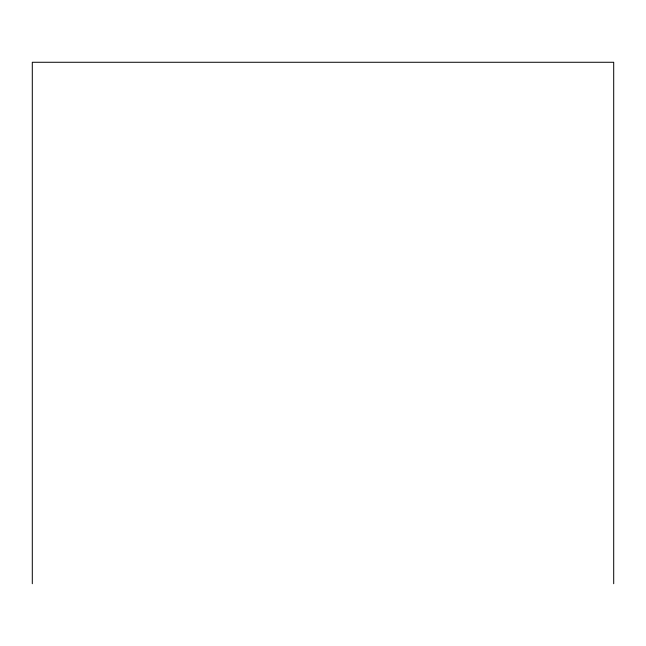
<?xml version="1.0" encoding="UTF-8"?>
<svg xmlns="http://www.w3.org/2000/svg" width="646" height="646" viewBox="0 0 646 646"><rect width="100%" height="100%" fill="white"/><g stroke="black" fill="none" stroke-linecap="round" stroke-linejoin="round"><path stroke-width="0.97" d="M613.7 583.726L613.7 62.274L32.3 62.274L32.3 583.726"/></g></svg>
